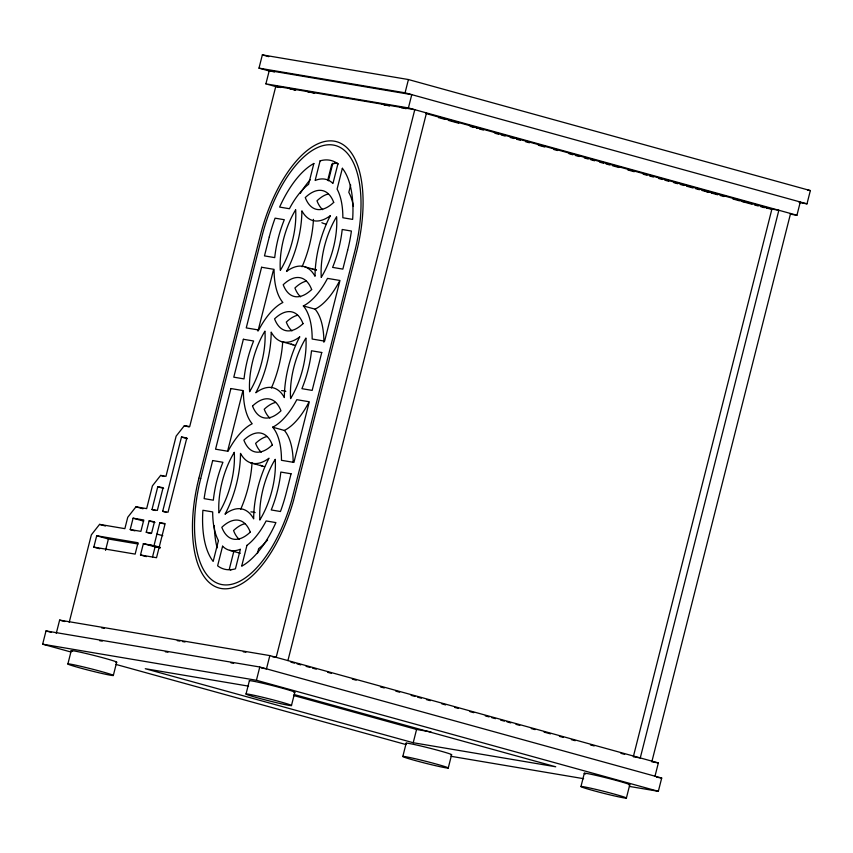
<?xml version="1.0" encoding="UTF-8"?>
<svg xmlns="http://www.w3.org/2000/svg" width="853" height="853" viewBox="0 0 853 853"><rect width="100%" height="100%" fill="white"/><g stroke="black" fill="none" stroke-linecap="round" stroke-linejoin="round"><path stroke-width="1.28" d="M70.895 651.991L42.65 644.186L46.009 630.921L259.781 667.003L661.704 778.043L658.345 791.307L629.493 786.434M56.266 633.374L59.625 620.11L269.836 655.594L658.356 762.923L654.997 776.187M69.2 622.402L91.346 534.852L99.566 524.382L124.869 528.657L127.747 517.291L135.968 506.821L146.652 508.623L152.41 485.879L160.631 475.409L165.972 476.315L176.134 436.139L184.365 425.668L189.707 426.575L275.828 86.228L414.782 109.685L276.191 657.343L272.406 656.703M93.819 547.125L96.698 535.759L138.026 542.732L135.147 554.109L93.819 547.125L99.673 548.746M67.899 663.901L71.247 650.636M105.537 550.366L108.416 539L138.122 544.011M130.21 529.564L133.089 518.187L143.773 519.989L140.894 531.366L130.21 529.564L134.902 530.854M270.55 71.343L258.992 68.144L262.351 54.88L408.427 79.542L810.35 190.582L806.991 203.846L799.165 202.524M146.353 556.625L140.489 555.004L143.368 543.638L159.916 547.061M146.247 532.261L149.126 520.895L154.468 521.801L151.589 533.168L146.247 532.261L150.928 533.562M151.994 509.529L157.752 486.786L163.094 487.681L157.347 510.425L151.994 509.529L155.513 510.499M113.31 675.512A23.479 0.981 14.2 0 0 80.63 666.278A23.479 0.981 14.2 0 0 77.868 667.334A23.479 0.981 14.2 0 0 113.31 675.512L116.669 662.248M265.901 83.861L269.26 70.596L411.764 94.662L408.416 107.926L265.901 83.861L278.718 87.411M154.052 545.44L159.81 522.697L165.151 523.603L156.525 557.713L140.489 555.004M162.688 511.331L181.486 437.045L186.828 437.941L168.03 512.226L162.688 511.331L166.207 512.301M152.527 556.977L155.086 546.869L160.428 547.775L148.71 544.534M227.612 451.13L242.625 391.783M257.969 331.145L273.323 270.497M233.999 550.665L229.35 569.058A86.089 39.579 -74.6 0 0 230.832 570.092M327.787 180.026L331.817 164.096A86.089 39.579 -74.6 0 1 337.33 163.168M328.405 180.804L332.883 163.115M257.425 553.512L258.672 548.618A66.523 30.591 -74.6 0 0 267.597 539.885M350.679 184.994L348.813 192.351A66.523 30.591 -74.6 0 1 353.43 206.49M246.037 693.979L249.396 680.715M42.65 644.186L256.422 680.267L259.781 667.003M258.992 68.144L405.068 92.806L408.427 79.542M269.836 655.594L266.477 668.859L261.221 667.963M287.919 660.585L426.5 112.916M291.449 705.591A23.479 0.981 14.2 0 0 258.768 696.347A23.479 0.981 14.2 0 0 256.017 697.402A23.479 0.981 14.2 0 0 291.449 705.591L294.807 692.327M402.829 756.43L406.188 743.166M248.554 686.143L145.266 668.709L413.215 742.728L416.573 729.464L430.957 731.895M448.241 768.041A23.479 0.981 14.2 0 0 415.56 758.807A23.479 0.981 14.2 0 0 412.809 759.863A23.479 0.981 14.2 0 0 448.241 768.041L451.6 754.777M580.968 786.509L584.326 773.245M633.321 756.76L771.901 209.092L425.743 113.46M626.379 798.12A23.479 0.981 14.2 0 0 593.699 788.876A23.479 0.981 14.2 0 0 590.948 789.931A23.479 0.981 14.2 0 0 626.379 798.12L629.738 784.856M651.991 761.164L790.571 213.495M790.4 214.156L796.937 215.255L800.295 201.99M438.474 117.639L444.701 118.695M441.822 118.567L448.06 119.623M473.148 127.086L478.128 127.929M476.496 128.014L481.487 128.856M807.738 190.134L810.35 190.582M704.983 191.136L709.973 191.978M707.084 191.85L713.321 192.906M738.41 200.37L743.4 201.212M741.758 201.297L746.748 202.14M766.218 208.132L778.853 210.264L640.272 757.933L633.95 756.867M101.656 627.883L104.258 628.33M177.253 640.646L179.866 641.083M182.467 641.531L185.08 641.968M243.254 651.788L245.867 652.225M99.62 640.688L102.253 641.136M165.311 651.777L167.945 652.225M231.003 662.866L233.626 663.314M651.788 761.814L658.356 762.923M656.458 777.158L661.704 778.043M413.215 742.728L555.73 766.783L294.189 694.534M451.13 756.323L583.591 778.682M405.068 92.806L806.991 203.846M262.351 54.88L268.77 56.661M408.416 107.926L796.937 215.255M269.26 70.596L274.389 72.015M401.4 107.425L406.092 108.715M448.614 120.444L458.765 123.248M470.174 126.404L473.98 127.449M479.567 128.995L483.406 130.051M494.9 133.239L498.738 134.294M501.297 134.998L505.136 136.053M510.243 137.472L514.082 138.527M516.63 139.242L520.469 140.297M525.587 141.705L529.414 142.771M538.36 145.245L544.758 147.004M553.704 149.478L557.542 150.533M569.036 153.711L572.875 154.777M575.434 155.481L579.272 156.536M584.38 157.954L588.218 159.01M590.766 159.714L594.605 160.78M599.723 162.187L603.551 163.254M606.11 163.957L609.948 165.013M612.497 165.717L618.894 167.487M627.84 169.96L634.227 171.72M643.183 174.193L647.011 175.26M649.57 175.963L653.409 177.019M658.516 178.437L662.355 179.493M664.903 180.196L668.741 181.262M673.859 182.67L677.687 183.726M680.246 184.44L684.085 185.496M686.633 186.199L693.031 187.969M695.59 188.673L699.417 189.729M701.976 190.443L708.811 192.33M711.349 193.023L717.693 194.783M720.231 195.476L724.026 196.531M732.908 198.984L739.252 200.732M742.121 201.532L752.037 204.272M754.51 204.955L758.232 205.978M760.716 206.661L764.427 207.695M399.62 107.126L401.966 107.766M383.615 104.418L389.48 106.039M381.835 104.119L386.526 105.42M308.765 91.783L314.629 93.403M306.984 91.484L310.503 92.455M290.99 88.787L295.671 90.077M289.21 88.488L295.063 90.098M275.828 86.228L280.52 87.518M334.504 162.88L338.268 163.915M304.777 266.808L316.506 270.049A66.523 30.591 -74.6 0 0 312.273 269.335M303.348 305.928A66.523 30.591 -74.6 0 1 312.166 339.025L324.63 341.136L339.974 280.488L327.509 278.387A66.523 30.591 -74.6 0 1 303.348 305.928L315.066 309.159A66.523 30.591 -74.6 0 1 323.884 342.266M281.447 341.584L293.165 344.825M272.661 427.204A66.523 30.591 -74.6 0 1 281.469 460.311L293.944 462.411L309.287 401.774L296.823 399.673A66.523 30.591 -74.6 0 1 272.661 427.204L284.38 430.445A66.523 30.591 -74.6 0 1 293.187 462.23M184.365 425.668L189.046 426.969M181.486 437.045L187.34 438.666M250.761 462.87L262.479 466.101M160.631 475.409L164.149 476.39M157.752 486.786L163.616 488.406M135.968 506.821L142.995 508.761M159.81 522.697L164.501 523.998M149.126 520.895L154.979 522.516M133.089 518.187L143.635 521.108M229.777 550.345L240.333 553.266M156.931 534.074L162.795 535.684M99.566 524.382L105.431 526.002M143.368 543.638L155.086 546.869M96.698 535.759L108.416 539M290.884 662.152L294.605 663.176M297.079 663.869L300.8 664.892M306.12 666.364L309.927 667.409M312.465 668.112L316.271 669.168M327.68 672.313L331.486 673.369M352.332 679.127L356.17 680.193M380.449 686.9L384.287 687.955M395.792 691.133L399.63 692.199M411.135 695.376L414.963 696.432M417.522 697.136L421.361 698.202M426.468 699.609L430.307 700.665M441.811 703.842L445.639 704.909M454.585 707.382L458.424 708.438M469.928 711.615L473.767 712.671M485.272 715.848L489.1 716.915M491.659 717.618L495.497 718.674M500.604 720.092L504.443 721.148M507.002 721.851L510.83 722.917M515.948 724.325L519.776 725.391M531.28 728.569L535.119 729.624M544.065 732.098L550.452 733.857M559.408 736.331L563.236 737.397M571.393 739.647L575.199 740.703M590.415 744.904L594.221 745.948M620.931 753.327L624.652 754.361M59.625 620.11L64.753 621.528M256.422 680.267L658.345 791.307M293.496 695.462L416.573 729.464M46.009 630.921L51.148 632.34M115.848 664.402L406.049 744.584M249.556 680.961A23.479 0.981 14.2 0 1 273.685 685.908A23.479 0.981 14.2 0 1 293.976 692.316M585.648 773.991A23.479 0.981 14.2 0 1 606.238 777.829A23.479 0.981 14.2 0 1 628.917 784.856M72.569 651.393A23.479 0.981 14.2 0 1 93.169 655.232A23.479 0.981 14.2 0 1 115.837 662.248M406.348 743.421A23.479 0.981 14.2 0 1 430.488 748.369A23.479 0.981 14.2 0 1 450.768 754.777M339.227 281.629A66.523 30.591 -74.6 0 1 315.066 309.159M300.277 193.396A86.089 39.579 -74.6 0 1 310.353 179.567M275.572 402.424A54.784 25.185 -74.6 0 0 264.238 409.259A54.784 25.185 -74.6 0 0 269.9 418.098M297.633 315.247A54.784 25.185 -74.6 0 0 286.299 322.093A54.784 25.185 -74.6 0 0 291.961 330.921M308.541 402.904A66.523 30.591 -74.6 0 1 284.38 430.445M239.213 539.384A54.784 25.185 -74.6 0 1 233.551 530.545A54.784 25.185 -74.6 0 1 244.886 523.71M266.946 436.533A54.784 25.185 -74.6 0 0 255.612 443.368A54.784 25.185 -74.6 0 0 261.274 452.207M252.019 462.987A66.523 30.591 -74.6 0 1 240.685 509.337M264.558 466.623A66.523 30.591 -74.6 0 1 260.496 465.28M250.889 511.896A66.523 30.591 -74.6 0 1 255.122 512.61M217.152 547.893A86.089 39.579 -74.6 0 1 214.316 525.587M281.575 390.621A66.523 30.591 -74.6 0 1 285.819 391.335M282.706 341.701A66.523 30.591 -74.6 0 1 271.382 388.051M295.245 345.337A66.523 30.591 -74.6 0 1 291.182 343.994M300.597 296.812A54.784 25.185 -74.6 0 1 294.925 287.983A54.784 25.185 -74.6 0 1 306.27 281.138M328.32 193.972A54.784 25.185 -74.6 0 0 316.985 200.807A54.784 25.185 -74.6 0 0 322.647 209.646M313.456 219.349A66.523 30.591 -74.6 0 1 302.069 266.776M325.931 224.051A66.523 30.591 -74.6 0 1 321.869 222.708M198.877 478.266L197.363 484.664A105.74 48.621 -74.6 0 0 221.172 588.495A105.74 48.621 -74.6 0 0 293.432 500.882L356.586 251.72A105.729 48.61 -74.6 0 0 334.365 141.193A105.729 48.61 -74.6 0 0 260.314 235.471L198.877 478.266M200.711 478.501L199.239 484.717A101.742 46.787 -74.6 0 0 222.153 584.625A101.742 46.787 -74.6 0 0 291.683 500.327L354.763 251.422A101.742 46.776 -74.6 0 0 333.384 145.063A101.742 46.776 -74.6 0 0 262.127 235.78L200.711 478.501M212.685 460.556L207.887 479.503A86.089 39.579 -74.6 0 0 204.123 498.632L213.335 500.189A66.523 30.591 -74.6 0 1 222.932 462.283L212.685 460.556M230.907 388.541L215.564 449.19L228.028 451.29A66.523 30.591 -74.6 0 1 252.189 423.749A66.523 30.591 -74.6 0 1 243.372 390.653L230.907 388.541M243.372 339.27L233.786 377.175L244.033 378.903A66.523 30.591 -74.6 0 1 253.618 340.997L243.372 339.27M261.594 267.256L246.25 327.904L258.715 330.004A66.523 30.591 -74.6 0 1 282.876 302.474A66.523 30.591 -74.6 0 1 274.069 269.367L261.594 267.256M269.271 236.942L264.473 255.889L274.719 257.617A66.523 30.591 -74.6 0 1 284.305 219.722L275.092 218.165A86.089 39.579 -74.6 0 0 269.271 236.942M218.443 540.567L213.175 561.391A86.089 39.579 -74.6 0 1 202.897 510.275L212.685 511.928A66.523 30.591 -74.6 0 0 218.443 540.567M313.861 163.477L308.594 184.301A66.523 30.591 -74.6 0 0 289.412 208.729L279.624 207.076A86.089 39.579 -74.6 0 1 313.861 163.477M222.59 546.197L217.622 565.816A86.089 39.579 -74.6 0 0 235.439 568.823L240.407 549.204A66.523 30.591 -74.6 0 1 222.59 546.197M320.099 160.854L315.13 180.473A66.523 30.591 -74.6 0 1 332.947 183.48L337.916 163.861A86.089 39.579 -74.6 0 0 320.099 160.854M246.943 545.376L241.676 566.2A86.089 39.579 -74.6 0 0 275.914 522.601L266.125 520.948A66.523 30.591 -74.6 0 1 246.943 545.376M342.362 168.286L337.095 189.11A66.523 30.591 -74.6 0 1 342.853 217.75L352.641 219.402A86.089 39.579 -74.6 0 0 342.362 168.286M291.065 473.788L286.267 492.735A86.089 39.579 -74.6 0 1 280.445 511.512L271.233 509.955A66.523 30.591 -74.6 0 0 280.818 472.061L291.065 473.788M321.752 352.502L312.166 390.407L301.919 388.669A66.523 30.591 -74.6 0 0 311.505 350.775L321.752 352.502M347.651 250.174L342.853 269.121L332.606 267.394A66.523 30.591 -74.6 0 0 342.202 229.489L351.415 231.046A86.089 39.579 -74.6 0 1 347.651 250.174M249.63 391.644A54.784 25.185 -74.6 0 0 264.942 331.124A54.784 25.185 -74.6 0 0 249.63 391.644M303.018 323.65A54.784 25.185 -74.6 0 0 274.57 318.851A54.784 25.185 -74.6 0 0 303.018 323.65M290.596 398.554A54.784 25.185 -74.6 0 0 305.918 338.033A54.784 25.185 -74.6 0 0 290.596 398.554M252.52 406.028A54.784 25.185 -74.6 0 0 280.968 410.826A54.784 25.185 -74.6 0 0 252.52 406.028M250.27 532.112A54.784 25.185 -74.6 0 0 221.823 527.303A54.784 25.185 -74.6 0 0 250.27 532.112M272.331 444.935A54.784 25.185 -74.6 0 0 243.883 440.137A54.784 25.185 -74.6 0 0 272.331 444.935M259.909 519.84A54.784 25.185 -74.6 0 0 275.22 459.319A54.784 25.185 -74.6 0 0 259.909 519.84M234.255 452.399A54.784 25.185 -74.6 0 0 218.933 512.92A54.784 25.185 -74.6 0 0 234.255 452.399M225.16 514.039A66.523 30.591 -74.6 0 0 240.503 453.391A66.523 30.591 -74.6 0 0 269.004 458.21A66.523 30.591 -74.6 0 0 253.661 518.848A66.523 30.591 -74.6 0 0 225.16 514.039M299.691 336.924A66.523 30.591 -74.6 0 0 284.348 397.562A66.523 30.591 -74.6 0 0 255.847 392.753A66.523 30.591 -74.6 0 0 271.19 332.116A66.523 30.591 -74.6 0 0 299.691 336.924M311.654 289.54A54.784 25.185 -74.6 0 0 283.207 284.742A54.784 25.185 -74.6 0 0 311.654 289.54M333.715 202.374A54.784 25.185 -74.6 0 0 305.267 197.565A54.784 25.185 -74.6 0 0 333.715 202.374M321.282 277.278A54.784 25.185 -74.6 0 0 336.604 216.747A54.784 25.185 -74.6 0 0 321.282 277.278M295.628 209.838A54.784 25.185 -74.6 0 0 280.317 270.358A54.784 25.185 -74.6 0 0 295.628 209.838M330.378 215.638A66.523 30.591 -74.6 0 0 315.034 276.287A66.523 30.591 -74.6 0 0 286.533 271.467A66.523 30.591 -74.6 0 0 301.877 210.83A66.523 30.591 -74.6 0 0 330.378 215.638"/></g></svg>
